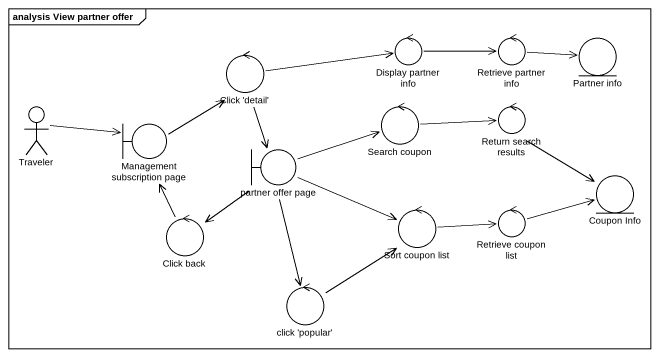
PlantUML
@startuml
mainframe analysis View partner offer
control "Click 'detail'" as Click_detail
control "Display partner info" as Display_partner_info
control "Retrieve partner info" as Retrieve_partner_info
entity "Partner info" as Partner_info
actor Traveler
control "Search coupon" as Search_coupon
control "Return search results" as Return_search_results
boundary "Management subscription page" as Management_subscription_page
boundary "partner offer page" as partner_offer_page
entity "Coupon Info" as Coupon_Info
control "Click back" as Click_back
control "Sort coupon list" as Sort_coupon_list
control "Retrieve coupon list" as Retrieve_coupon_list
control "click 'popular'" as click_popular
Click_detail -right-> Display_partner_info
Click_detail --> partner_offer_page
Display_partner_info -right-> Retrieve_partner_info
Retrieve_partner_info -right-> Partner_info
Traveler -right-> Management_subscription_page
Search_coupon -right-> Return_search_results
Return_search_results --> Coupon_Info
Management_subscription_page -up-> Click_detail
partner_offer_page -right-> Search_coupon
partner_offer_page --> Click_back
partner_offer_page -right-> Sort_coupon_list
partner_offer_page --> click_popular
Click_back -up-> Management_subscription_page
Sort_coupon_list -right-> Retrieve_coupon_list
Retrieve_coupon_list -right-> Coupon_Info
click_popular -up-> Sort_coupon_list
@enduml
